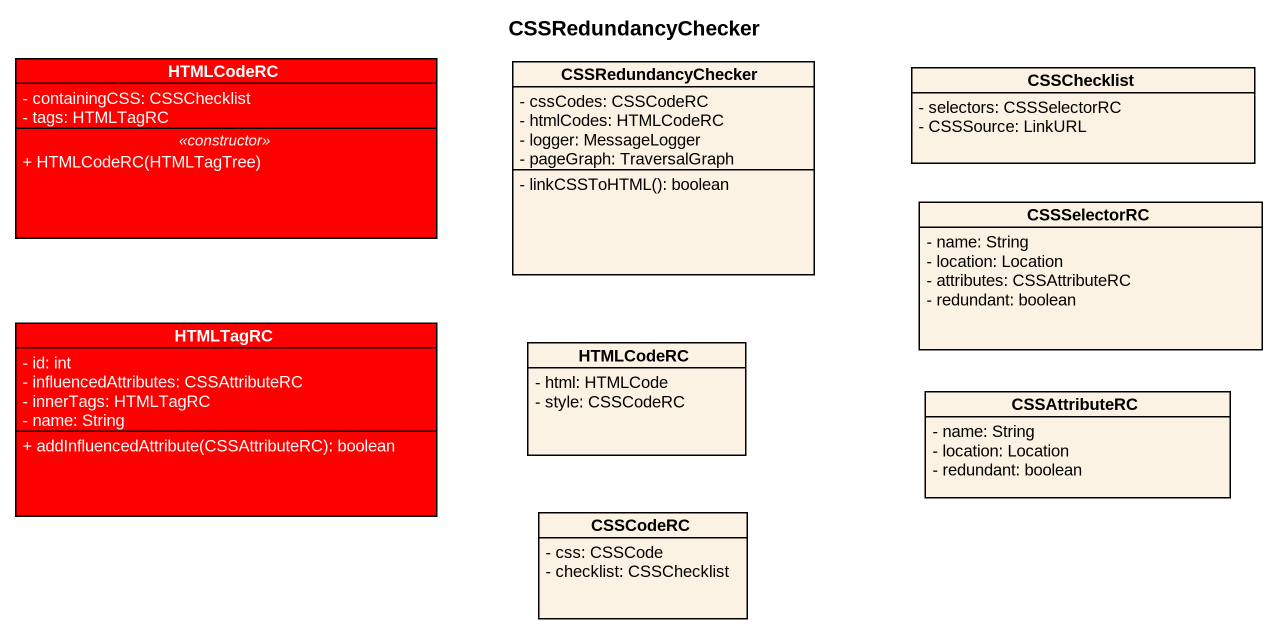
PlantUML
@startuml
title CSSRedundancyChecker
hide circle
hide empty members
skinparam classAttributeIconSize 0
class HTMLCodeRC #FF0000 {
  - containingCSS: CSSChecklist
  - tags: HTMLTagRC
  .. <<constructor>> ..
  + HTMLCodeRC(HTMLTagTree)
}
class CSSRedundancyChecker {
  - cssCodes: CSSCodeRC
  - htmlCodes: HTMLCodeRC
  - logger: MessageLogger
  - pageGraph: TraversalGraph
  - linkCSSToHTML(): boolean
}
class CSSChecklist {
  - selectors: CSSSelectorRC
  - CSSSource: LinkURL
}
class CSSSelectorRC {
  - name: String
  - location: Location
  - attributes: CSSAttributeRC
  - redundant: boolean
}
class HTMLTagRC #FF0000 {
  - id: int
  - influencedAttributes: CSSAttributeRC
  - innerTags: HTMLTagRC
  - name: String
  + addInfluencedAttribute(CSSAttributeRC): boolean
}
class "HTMLCodeRC" as HTMLCodeRC_2 {
  - html: HTMLCode
  - style: CSSCodeRC
}
class CSSAttributeRC {
  - name: String
  - location: Location
  - redundant: boolean
}
class CSSCodeRC {
  - css: CSSCode
  - checklist: CSSChecklist
}
@enduml
